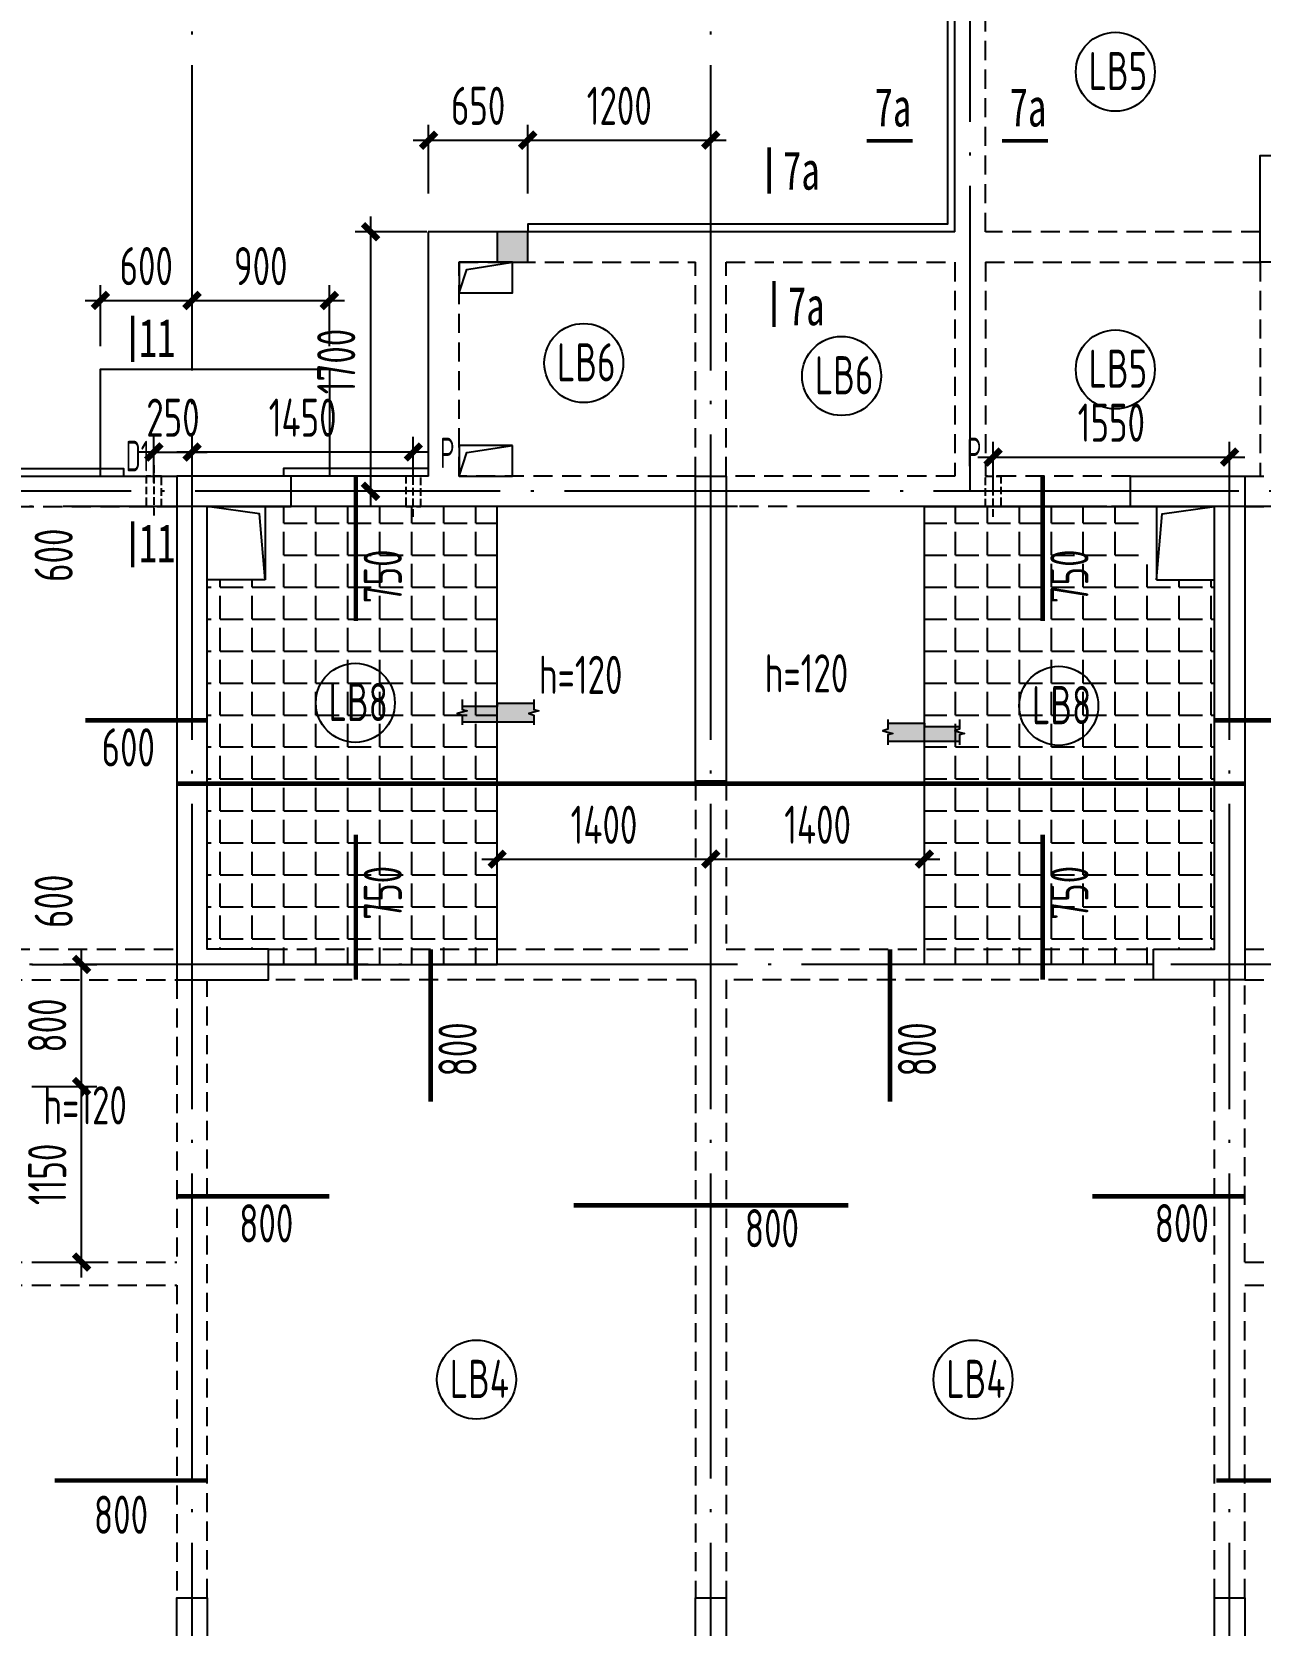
# Model space of a CAD drawing. Extents: x -173820 to 521180, y -715739 to 158231.
# Drawn here: x 10705 to 18755, y -108347 to -97909 of the extents above; entities that cross this region are included whole.
import ezdxf
from ezdxf.enums import TextEntityAlignment as Align

# ---------------------------------------------------------------- set-up
doc = ezdxf.new("R2010")
doc.units = 0
doc.header["$LTSCALE"] = 1000
for name, pattern in [('DASH', [0.35, 0.25, -0.1]), ('DOTE', [2.42, 2, -0.2, 0.02, -0.2]), ('HIDDEN2', [0.1875, 0.125, -0.0625])]:
    doc.linetypes.add(name, pattern=pattern)
for name, color, linetype in [('A-洞口', 105, 'Continuous'), ('A-线脚看线', 9, 'Continuous'), ('A-设备穿墙洞', 161, 'Continuous'), ('AXIS', 1, 'DOTE'), ('DIM', 3, 'Continuous'), ('DIM1', 3, 'Continuous'), ('JG1', 3, 'Continuous'), ('填充', 8, 'Continuous'), ('墙', 6, 'Continuous'), ('挑板', 3, 'Continuous'), ('板筋', 6, 'Continuous'), ('柱', 2, 'Continuous'), ('梁', 4, 'HIDDEN2'), ('模板线', 3, 'Continuous'), ('洞口', 5, 'Continuous'), ('钢筋_文字', 7, 'Continuous'), ('钢筋长度标注', 7, 'Continuous')]:
    doc.layers.add(name, color=color, linetype=linetype)
doc.styles.add('TSSD_BOLD', font='tssdeng2.shx', dxfattribs={"width": 0.7, "height": 250, "bigfont": 'CHINA.shx'})
doc.styles.add('TSSD_Dimension', font='tssdeng.shx', dxfattribs={"width": 0.7, "bigfont": 'Hztxt.shx'})
doc.styles.add('zzt', font='tssdeng.shx', dxfattribs={"width": 0.7, "height": 300, "bigfont": 'tssdchn.shx'})
doc.styles.add('钢筋长度', font='tssdeng.shx', dxfattribs={"width": 0.7, "height": 300, "bigfont": 'tssdchn.shx'})
doc.styles.add('黑体', font='simhei.ttf', dxfattribs={"width": 0.8})
doc.dimstyles.new('TSSD_100_100', dxfattribs={"dimtxt": 250, "dimasz": 100, "dimexe": 100, "dimexo": 250, "dimgap": 100, "dimtad": 1, "dimdec": 0, "dimzin": 0, "dimdsep": 46, "dimtxsty": 'TSSD_Dimension', "dimblk": 'ARCHTICK', "dimcen": 0, "dimdle": 100, "dimclrd": 3, "dimclre": 3, "dimclrt": 7, "dimadec": 0, "dimazin": 0, "dimtfac": 1, "dimtdec": 0, "dimtix": 1, "dimtmove": 2, "dimatfit": 3, "dimfxl": 0, "dimtolj": 1, "dimtzin": 0, "dimarcsym": 0})
pattern_1 = [(0, (-5244.65, -109719.18), (0, 209.55), [152.4, -57.15]), (90, (-5244.65, -109719.18), (-209.55, 1e-14), [152.4, -57.15])]

# ---------------------------------------------------------------- blocks, each defined once
blk = doc.blocks.new('$1785032')
at = {"layer": '墙', "elevation": 0}
for points in [[(24100, 13800), (24100, 14500), (26600, 14500), (26600, 12000), (24100, 12000), (24100, 12700), (24300, 12700), (24300, 12200), (26400, 12200), (26400, 14300), (24300, 14300), (24300, 13800)], [(17600, 7500), (17200, 7500), (17200, 10400), (17750, 10400), (17750, 10600), (17000, 10600), (17000, 7300), (17200, 7300), (17600, 7300)], [(20400, 10600), (20600, 10600), (20600, 8600), (20400, 8600), (20400, 10400)], [(23400, 7500), (23800, 7500), (23800, 10400), (23250, 10400), (23250, 10600), (24000, 10600), (24000, 7300), (23800, 7300), (23400, 7300)], [(17000, 1800), (17000, 3250), (17200, 3250), (17200, 1600), (16100, 1600), (16100, 1800)], [(23800, 3250), (24000, 3250), (24000, 1800), (24900, 1800), (24900, 1600), (23800, 1600)]]:
    blk.add_lwpolyline(points, close=True, dxfattribs=at)
for points in [[(20400, 10400), (20400, 10400)], [(20200, 1600), (20200, 1800), (20400, 1800), (20400, 3250), (20600, 3250), (20600, 1800), (20800, 1800), (20800, 1600), (20200, 1600), (20600, 1600)]]:
    blk.add_lwpolyline(points, dxfattribs=at)
blk = doc.blocks.new('$1783196')
at = {"layer": 'AXIS'}
for p, q in [((22234.9, 3480), (22234.9, 27859.5)), ((25634.9, 3480), (25634.9, 27859.5)), ((27334.9, 14788.3), (27334.9, 27859.5)), ((46034.9, 14788.3), (4360, 14788.3)), ((29034.9, 3480), (29034.9, 14788.4)), ((54849.9, 14688.3), (4360, 14688.3)), ((54849.9, 11688.3), (4360, 11688.3))]:
    blk.add_line(p, q, dxfattribs=at)
blk = doc.blocks.new('_ArchTick')
at = {"color": 4, "linetype": 'ByBlock', "const_width": 0.4}
blk.add_lwpolyline([(-0.5, -0.5), (0.5, 0.5)], dxfattribs=at)
blk = doc.blocks.new('*D1969')
at = {"layer": 'Defpoints', "color": 0}
for p in [(15155, -103329), (13755, -103919), (15155, -103919)]:
    blk.add_point(p, dxfattribs=at)
at = {"layer": 'DIM', "color": 3, "lineweight": -2}
for p, q in [((13655, -103329), (15255, -103329)), ((13755, -103669), (13755, -103229)), ((15155, -103669), (15155, -103229))]:
    blk.add_line(p, q, dxfattribs=at)
at = {"layer": 'DIM', "color": 3, "lineweight": -2, "xscale": 100, "yscale": 100, "zscale": 100, "rotation": 180}
blk.add_blockref('_ArchTick', (13755, -103329), dxfattribs=at)
at = {"layer": 'DIM', "color": 3, "lineweight": -2, "xscale": 100, "yscale": 100, "zscale": 100}
blk.add_blockref('_ArchTick', (15155, -103329), dxfattribs=at)
at = {"layer": 'DIM', "color": 7, "insert": (14455, -103104), "char_height": 250, "attachment_point": 5, "style": 'TSSD_Dimension'}
blk.add_mtext('\\A1;1400', dxfattribs=at)
blk = doc.blocks.new('*D1970')
at = {"layer": 'Defpoints', "color": 0}
for p in [(16555, -103329), (15155, -103919), (16555, -103919)]:
    blk.add_point(p, dxfattribs=at)
at = {"layer": 'DIM', "color": 3, "lineweight": -2}
for p, q in [((15055, -103329), (16655, -103329)), ((15155, -103669), (15155, -103229)), ((16555, -103669), (16555, -103229))]:
    blk.add_line(p, q, dxfattribs=at)
at = {"layer": 'DIM', "color": 3, "lineweight": -2, "xscale": 100, "yscale": 100, "zscale": 100, "rotation": 180}
blk.add_blockref('_ArchTick', (15155, -103329), dxfattribs=at)
at = {"layer": 'DIM', "color": 3, "lineweight": -2, "xscale": 100, "yscale": 100, "zscale": 100}
blk.add_blockref('_ArchTick', (16555, -103329), dxfattribs=at)
at = {"layer": 'DIM', "color": 7, "insert": (15855, -103104), "char_height": 250, "attachment_point": 5, "style": 'TSSD_Dimension'}
blk.add_mtext('\\A1;1400', dxfattribs=at)
blk = doc.blocks.new('*D1984')
at = {"layer": 'Defpoints', "color": 0}
for p in [(13955, -98619), (13305, -99219), (13955, -99219)]:
    blk.add_point(p, dxfattribs=at)
at = {"layer": 'DIM', "color": 3, "lineweight": -2}
for p, q in [((13305, -98969), (13305, -98519)), ((13955, -98969), (13955, -98519)), ((13205, -98619), (14055, -98619))]:
    blk.add_line(p, q, dxfattribs=at)
at = {"layer": 'DIM', "color": 3, "lineweight": -2, "xscale": 100, "yscale": 100, "zscale": 100, "rotation": 180}
blk.add_blockref('_ArchTick', (13305, -98619), dxfattribs=at)
at = {"layer": 'DIM', "color": 3, "lineweight": -2, "xscale": 100, "yscale": 100, "zscale": 100}
blk.add_blockref('_ArchTick', (13955, -98619), dxfattribs=at)
at = {"layer": 'DIM', "color": 7, "insert": (13630, -98394), "char_height": 250, "attachment_point": 5, "style": 'TSSD_Dimension'}
blk.add_mtext('\\A1;650', dxfattribs=at)
blk = doc.blocks.new('*D1985')
at = {"layer": 'Defpoints', "color": 0}
for p in [(13543, -99219), (12925, -100919), (13543, -100919)]:
    blk.add_point(p, dxfattribs=at)
at = {"layer": 'DIM', "color": 3, "lineweight": -2}
for p, q in [((12925, -99119), (12925, -101019)), ((13293, -99219), (12825, -99219)), ((13293, -100919), (12825, -100919))]:
    blk.add_line(p, q, dxfattribs=at)
at = {"layer": 'DIM', "color": 3, "lineweight": -2, "xscale": 100, "yscale": 100, "zscale": 100}
for p, rotation in [((12925, -99219), 90), ((12925, -100919), 270)]:
    blk.add_blockref('_ArchTick', p, dxfattribs=dict(at, rotation=rotation))
at = {"layer": 'DIM', "color": 7, "insert": (12700, -100069), "char_height": 250, "attachment_point": 5, "rotation": 90, "style": 'TSSD_Dimension'}
blk.add_mtext('\\A1;1700', dxfattribs=at)
blk = doc.blocks.new('*D1988')
at = {"layer": 'Defpoints', "color": 0}
for p in [(11755, -99669), (11155, -100219), (11755, -100219)]:
    blk.add_point(p, dxfattribs=at)
at = {"layer": 'DIM', "color": 3, "lineweight": -2}
for p, q in [((11155, -99969), (11155, -99569)), ((11755, -99969), (11755, -99569)), ((11055, -99669), (11855, -99669))]:
    blk.add_line(p, q, dxfattribs=at)
at = {"layer": 'DIM', "color": 3, "lineweight": -2, "xscale": 100, "yscale": 100, "zscale": 100, "rotation": 180}
blk.add_blockref('_ArchTick', (11155, -99669), dxfattribs=at)
at = {"layer": 'DIM', "color": 3, "lineweight": -2, "xscale": 100, "yscale": 100, "zscale": 100}
blk.add_blockref('_ArchTick', (11755, -99669), dxfattribs=at)
at = {"layer": 'DIM', "color": 7, "insert": (11455, -99444), "char_height": 250, "attachment_point": 5, "style": 'TSSD_Dimension'}
blk.add_mtext('\\A1;600', dxfattribs=at)
blk = doc.blocks.new('*D1989')
at = {"layer": 'Defpoints', "color": 0}
for p in [(12655, -99669), (11755, -100219), (12655, -100219)]:
    blk.add_point(p, dxfattribs=at)
at = {"layer": 'DIM', "color": 3, "lineweight": -2}
for p, q in [((11755, -99969), (11755, -99569)), ((12655, -99969), (12655, -99569)), ((11655, -99669), (12755, -99669))]:
    blk.add_line(p, q, dxfattribs=at)
at = {"layer": 'DIM', "color": 3, "lineweight": -2, "xscale": 100, "yscale": 100, "zscale": 100, "rotation": 180}
blk.add_blockref('_ArchTick', (11755, -99669), dxfattribs=at)
at = {"layer": 'DIM', "color": 3, "lineweight": -2, "xscale": 100, "yscale": 100, "zscale": 100}
blk.add_blockref('_ArchTick', (12655, -99669), dxfattribs=at)
at = {"layer": 'DIM', "color": 7, "insert": (12205, -99444), "char_height": 250, "attachment_point": 5, "style": 'TSSD_Dimension'}
blk.add_mtext('\\A1;900', dxfattribs=at)
blk = doc.blocks.new('$1292675')
at = {"layer": 'JG1'}
blk.add_hatch(color=8, dxfattribs=at).paths.add_polyline_path([(502, 20), (502, 64), (470, 74), (534, 91), (502, 101), (502, 140), (262, 140), (262, 120), (32, 120), (32, 101), (64, 91), (0, 74), (32, 64), (32, 20)])
for p, q in [((262, 120), (32, 120)), ((502, 140), (262, 140)), ((262, 140), (262, 120)), ((32, 20), (502, 20))]:
    blk.add_line(p, q, dxfattribs=at)
for points in [[(32, 165), (32, 101), (64, 91), (0, 74), (32, 64), (32, 0)], [(502, 165), (502, 101), (534, 91), (470, 74), (502, 64), (502, 0)]]:
    blk.add_lwpolyline(points, dxfattribs=at)
blk = doc.blocks.new('$1457958')
at = {"layer": '柱'}
blk.add_hatch(color=8, dxfattribs=at).paths.add_polyline_path([(0, 200), (0, 0), (200, 0), (200, 200)])
at = {"layer": '柱', "color": 3, "elevation": 0}
blk.add_lwpolyline([(0, 200), (0, 0), (200, 0), (200, 200)], close=True, dxfattribs=at)
blk = doc.blocks.new('$1642317')
at = {"layer": '洞口'}
for points in [[(17380, 2170), (17000, 2170), (17000, 2650), (17380, 2650)], [(23220, 2170), (23600, 2170), (23600, 2650), (23220, 2650)]]:
    blk.add_lwpolyline(points, close=True, dxfattribs=at)
for points in [[(17380, 2170), (17342, 2602), (17000, 2650)], [(23220, 2170), (23258, 2602), (23600, 2650)]]:
    blk.add_lwpolyline(points, dxfattribs=at)
blk = doc.blocks.new('*D2061')
at = {"layer": 'Defpoints', "color": 0}
for p in [(10456, -104819), (11031, -104819), (10456, -105969)]:
    blk.add_point(p, dxfattribs=at)
at = {"layer": 'DIM', "color": 3, "lineweight": -2}
for p, q in [((11031, -106069), (11031, -104719)), ((10706, -104819), (11131, -104819)), ((10706, -105969), (11131, -105969))]:
    blk.add_line(p, q, dxfattribs=at)
at = {"layer": 'DIM', "color": 3, "lineweight": -2, "xscale": 100, "yscale": 100, "zscale": 100}
for p, rotation in [((11031, -104819), 90), ((11031, -105969), 270)]:
    blk.add_blockref('_ArchTick', p, dxfattribs=dict(at, rotation=rotation))
at = {"layer": 'DIM', "color": 7, "insert": (10806, -105394), "char_height": 250, "attachment_point": 5, "rotation": 90, "style": 'TSSD_Dimension'}
blk.add_mtext('\\A1;1150', dxfattribs=at)
blk = doc.blocks.new('*D2062')
at = {"layer": 'Defpoints', "color": 0}
for p in [(10456, -104019), (11031, -104019), (10456, -104819)]:
    blk.add_point(p, dxfattribs=at)
at = {"layer": 'DIM', "color": 3, "lineweight": -2}
for p, q in [((11031, -104919), (11031, -103919)), ((10706, -104019), (11131, -104019)), ((10706, -104819), (11131, -104819))]:
    blk.add_line(p, q, dxfattribs=at)
at = {"layer": 'DIM', "color": 3, "lineweight": -2, "xscale": 100, "yscale": 100, "zscale": 100}
for p, rotation in [((11031, -104019), 90), ((11031, -104819), 270)]:
    blk.add_blockref('_ArchTick', p, dxfattribs=dict(at, rotation=rotation))
at = {"layer": 'DIM', "color": 7, "insert": (10806, -104419), "char_height": 250, "attachment_point": 5, "rotation": 90, "style": 'TSSD_Dimension'}
blk.add_mtext('\\A1;800', dxfattribs=at)
blk = doc.blocks.new('$1109386')
at = {"layer": '模板线', "color": 4, "const_width": 22.7}
for points in [[(0, 0), (302, 0)], [(886, 0), (1188, 0)]]:
    blk.add_lwpolyline(points, dxfattribs=at)
at = {"layer": '模板线', "color": 0, "style": '黑体', "width": 0.7}
for p in [(172, 220), (1057, 220)]:
    blk.add_text('7a', height=252, dxfattribs=at).set_placement(p, align=Align.MIDDLE_CENTER)
blk = doc.blocks.new('$1901069')
at = {"layer": '模板线', "color": 4, "const_width": 22.7}
for points in [[(0, 1177), (0, 874)], [(32, 302), (32, 0)]]:
    blk.add_lwpolyline(points, dxfattribs=at)
at = {"layer": '模板线', "color": 0, "style": '黑体', "width": 0.7}
for p in [(211, 1026), (243, 138)]:
    blk.add_text('7a', height=252, dxfattribs=at).set_placement(p, align=Align.MIDDLE_CENTER)
blk = doc.blocks.new('$18727')
at = {"layer": '模板线', "color": 4, "const_width": 22.7}
for points in [[(0, 1648), (0, 1345)], [(0, 302), (0, 0)]]:
    blk.add_lwpolyline(points, dxfattribs=at)
at = {"layer": '模板线', "color": 0, "style": '黑体', "width": 0.7}
for p in [(160, 1503), (160, 158)]:
    blk.add_text('11', height=252, dxfattribs=at).set_placement(p, align=Align.MIDDLE_CENTER)
blk = doc.blocks.new('$1466424')
at = {"layer": '板筋', "const_width": 30}
for points in [[(18173, 9654), (18173, 10604)], [(22674, 9654), (22674, 10604)], [(16400, 9003), (17200, 9003)], [(23800, 9003), (24600, 9003)], [(17000, 8588), (24000, 8588)], [(18173, 7304), (18173, 8254)], [(22674, 7304), (22674, 8254)], [(18663, 6504), (18663, 7504)], [(21674, 6504), (21674, 7504)], [(17000, 5885), (18000, 5885)], [(23000, 5885), (24000, 5885)], [(19600, 5826), (21400, 5826)], [(16200, 4023), (17200, 4023)], [(23812, 4023), (24812, 4023)]]:
    blk.add_lwpolyline(points, dxfattribs=at)
at = {"layer": '钢筋_文字'}
for centre in [(23151, 13252, 0), (19667, 11344, 0), (21357, 11259, 0), (23151, 11302, 0), (18170, 9118, 0), (22780, 9098, 0), (18964, 4684, 0), (22218, 4684, 0)]:
    blk.add_circle(centre, 259, dxfattribs=at)
at = {"layer": '钢筋_文字', "style": 'TSSD_BOLD', "width": 0.7}
for s, p in [('LB5', (22976, 13132, 0)), ('LB6', (19492, 11224, 0)), ('LB6', (21182, 11139, 0)), ('LB5', (22976, 11182, 0)), ('LB8', (17995, 8998, 0)), ('LB8', (22605, 8978, 0)), ('LB4', (18789, 4564, 0)), ('LB4', (22043, 4564, 0))]:
    blk.add_text(s, height=250, dxfattribs=at).set_placement(p)
at = {"layer": '钢筋_文字', "color": 7, "linetype": 'Continuous', "style": 'TSSD_BOLD', "width": 0.7}
for p in [(19266, 9176, 0), (20746, 9186, 0), (16018, 6356, 0)]:
    blk.add_text(' h=120', height=250, dxfattribs=at).set_placement(p)
at = {"layer": '钢筋长度标注', "style": '钢筋长度', "width": 0.7}
for s, p in [('600', (16318, 9910)), ('750', (18475, 9770)), ('750', (22975, 9770)), ('750', (18475, 7697)), ('750', (22975, 7697)), ('600', (16318, 7643)), ('800', (18965, 6670)), ('800', (21976, 6670))]:
    blk.add_text(s, height=250, rotation=90, dxfattribs=at).set_placement(p)
for s, p in [('600', (16507, 8701)), ('800', (17409, 5583)), ('800', (20723, 5551)), ('800', (23409, 5584)), ('800', (16457, 3674))]:
    blk.add_text(s, height=250, dxfattribs=at).set_placement(p)
blk = doc.blocks.new('*D1962')
at = {"layer": 'Defpoints', "color": 0}
for p in [(15155, -98619), (13955, -99219), (15155, -99219)]:
    blk.add_point(p, dxfattribs=at)
at = {"layer": 'DIM', "color": 3, "lineweight": -2}
for p, q in [((13955, -98969), (13955, -98519)), ((15155, -98969), (15155, -98519)), ((13855, -98619), (15255, -98619))]:
    blk.add_line(p, q, dxfattribs=at)
at = {"layer": 'DIM', "color": 3, "lineweight": -2, "xscale": 100, "yscale": 100, "zscale": 100, "rotation": 180}
blk.add_blockref('_ArchTick', (13955, -98619), dxfattribs=at)
at = {"layer": 'DIM', "color": 3, "lineweight": -2, "xscale": 100, "yscale": 100, "zscale": 100}
blk.add_blockref('_ArchTick', (15155, -98619), dxfattribs=at)
at = {"layer": 'DIM', "color": 7, "insert": (14555, -98394), "char_height": 250, "attachment_point": 5, "style": 'TSSD_Dimension'}
blk.add_mtext('\\A1;1200', dxfattribs=at)
blk = doc.blocks.new('*D11663')
at = {"layer": 'Defpoints', "color": 0}
for p in [(18000, 9605), (17750, 9155, 0), (18000, 9155, 0)]:
    blk.add_point(p, dxfattribs=at)
at = {"layer": 'DIM1', "color": 3, "lineweight": -2}
for p, q in [((17750, 9605), (17650, 9605)), ((17750, 9405), (17750, 9705)), ((17750, 9605), (18000, 9605)), ((18000, 9405), (18000, 9705)), ((18000, 9605), (18100, 9605))]:
    blk.add_line(p, q, dxfattribs=at)
at = {"layer": 'DIM1', "color": 3, "lineweight": -2, "xscale": 100, "yscale": 100, "zscale": 100}
blk.add_blockref('_ArchTick', (17750, 9605), dxfattribs=at)
at = {"layer": 'DIM1', "color": 3, "lineweight": -2, "xscale": 100, "yscale": 100, "zscale": 100, "rotation": 180}
blk.add_blockref('_ArchTick', (18000, 9605), dxfattribs=at)
at = {"layer": 'DIM1', "color": 7, "insert": (17875, 9830), "char_height": 250, "attachment_point": 5, "style": 'TSSD_Dimension'}
blk.add_mtext('\\A1;250', dxfattribs=at)
blk = doc.blocks.new('*D11664')
at = {"layer": 'Defpoints', "color": 0}
for p in [(18000, 9605), (18000, 9155, 0), (19450, 9155, 0)]:
    blk.add_point(p, dxfattribs=at)
at = {"layer": 'DIM1', "color": 3, "lineweight": -2}
for p, q in [((19550, 9605), (17900, 9605)), ((18000, 9405), (18000, 9705)), ((19450, 9405), (19450, 9705))]:
    blk.add_line(p, q, dxfattribs=at)
at = {"layer": 'DIM1', "color": 3, "lineweight": -2, "xscale": 100, "yscale": 100, "zscale": 100, "rotation": 180}
blk.add_blockref('_ArchTick', (18000, 9605), dxfattribs=at)
at = {"layer": 'DIM1', "color": 3, "lineweight": -2, "xscale": 100, "yscale": 100, "zscale": 100}
blk.add_blockref('_ArchTick', (19450, 9605), dxfattribs=at)
at = {"layer": 'DIM1', "color": 7, "insert": (18725, 9830), "char_height": 250, "attachment_point": 5, "style": 'TSSD_Dimension'}
blk.add_mtext('\\A1;1450', dxfattribs=at)
blk = doc.blocks.new('*D11665')
at = {"layer": 'Defpoints', "color": 0}
for p in [(24800, 9572), (23250, 9086, 0), (24800, 9086, 0)]:
    blk.add_point(p, dxfattribs=at)
at = {"layer": 'DIM1', "color": 3, "lineweight": -2}
for p, q in [((23250, 9336), (23250, 9672)), ((24800, 9336), (24800, 9672)), ((23150, 9572), (24900, 9572))]:
    blk.add_line(p, q, dxfattribs=at)
at = {"layer": 'DIM1', "color": 3, "lineweight": -2, "xscale": 100, "yscale": 100, "zscale": 100, "rotation": 180}
blk.add_blockref('_ArchTick', (23250, 9572), dxfattribs=at)
at = {"layer": 'DIM1', "color": 3, "lineweight": -2, "xscale": 100, "yscale": 100, "zscale": 100}
blk.add_blockref('_ArchTick', (24800, 9572), dxfattribs=at)
at = {"layer": 'DIM1', "color": 7, "insert": (24025, 9797), "char_height": 250, "attachment_point": 5, "style": 'TSSD_Dimension'}
blk.add_mtext('\\A1;1550', dxfattribs=at)
blk = doc.blocks.new('$133032')
at = {"layer": '挑板'}
blk.add_lwpolyline([(16500, 10700), (16500, 11400), (18000, 11400), (18000, 10700)], dxfattribs=at)
blk = doc.blocks.new('$1846077')
at = {"layer": 'A-线脚看线', "color": 5, "elevation": 0}
for points in [[(22100, 14150), (22100, 12300), (19350, 12300), (19350, 12250)], [(15100, 10650), (15100, 10700), (16700, 10700), (16700, 10650)], [(18700, 10650), (18700, 10700), (17750, 10700), (17750, 10650)]]:
    blk.add_lwpolyline(points, dxfattribs=at)
blk = doc.blocks.new('$1929224')
at = {"layer": 'A-洞口', "color": 5, "elevation": 0}
for points in [[(12200, 1400), (11850, 1400), (11850, 1200), (12200, 1200)], [(12200, 200), (11850, 200), (11850, 0), (12200, 0)]]:
    blk.add_lwpolyline(points, close=True, dxfattribs=at)
for points in [[(11850, 1200), (11900, 1354), (12200, 1400)], [(11850, 0), (11900, 154), (12200, 200)]]:
    blk.add_lwpolyline(points, dxfattribs=at)
blk = doc.blocks.new('$1186913')
at = {"layer": 'A-设备穿墙洞', "linetype": 'DASH', "ltscale": 0.2, "elevation": 0}
for points in [[(17750.2, 9519.2), (17750.2, 9180.7)], [(19450.2, 9179.7), (19450.2, 9514.9)], [(23250.2, 9179.7), (23250.2, 9514.9)]]:
    blk.add_lwpolyline(points, dxfattribs=at)
for points in [[(17700.2, 9247.9), (17800.2, 9247.9), (17800.2, 9447.9), (17700.2, 9447.9)], [(19400.2, 9247.9), (19500.2, 9247.9), (19500.2, 9447.9), (19400.2, 9447.9)], [(23300.2, 9247.9), (23200.2, 9247.9), (23200.2, 9447.9), (23300.2, 9447.9)]]:
    blk.add_lwpolyline(points, close=True, dxfattribs=at)
at = {"layer": 'A-设备穿墙洞', "color": 7, "linetype": 'DASH', "ltscale": 0.2, "style": 'zzt', "width": 0.6}
for s, p in [('D1', (17565.5, 9478.9, 0)), ('P', (19625.7, 9499, 0)), ('P', (23078.6, 9499, 0))]:
    blk.add_text(s, height=200, dxfattribs=at).set_placement(p)
at = {"layer": 'DIM1'}
for base, p1, p2, picture, middle in [((18000.2, 9605.3), (17750.2, 9155.4, 0), (18000.2, 9155.4, 0), '*D11663', (17875.2, 9830.3)), ((18000.2, 9605.3), (19450.2, 9155.4, 0), (18000.2, 9155.4, 0), '*D11664', (18725.2, 9830.3)), ((24800.2, 9572.4), (23250.1, 9086.2, 0), (24800.2, 9086.2, 0), '*D11665', (24025.1, 9797.4))]:
    dim = blk.add_linear_dim(base=base, p1=p1, p2=p2, dimstyle='TSSD_100_100', dxfattribs=at)
    dim.commit()
    dim.dimension.update_dxf_attribs({"geometry": picture, "text_midpoint": middle})

msp = doc.modelspace()

# ---------------------------------------------------------------- hatches: boundary and pattern name
at = {"layer": '填充', "linetype": 'Continuous'}
h = msp.add_hatch(dxfattribs=at)
h.set_pattern_fill('ANGLE', color=256, scale=30, style=0)
h.set_pattern_definition(pattern_1)
h.paths.add_polyline_path([(12226.6, -101399.2), (12235.3, -101499.2), (11855.3, -101499.2), (11855.3, -103919.2), (13755.3, -103919.2), (13755.3, -101019.2), (12335.3, -101019.2), (12335.3, -101399.2)])
h = msp.add_hatch(dxfattribs=at)
h.set_pattern_fill('ANGLE', color=256, scale=30, style=0)
h.set_pattern_definition(pattern_1)
h.paths.add_polyline_path([(18455.3, -101499.2), (18075.3, -101499.2), (18084.1, -101399.2), (17975.3, -101399.2), (17975.3, -101019.2), (16555.3, -101019.2), (16555.3, -103919.2), (18455.3, -103919.2)])
h = msp.add_hatch(dxfattribs=at)
h.set_pattern_fill('ANGLE', color=256, scale=30, style=0)
h.set_pattern_definition(pattern_1)
h.paths.add_polyline_path([(13755.3, -104019.2), (13755.3, -103919.2), (12255.3, -103919.2), (12255.3, -104019.2)])
h = msp.add_hatch(dxfattribs=at)
h.set_pattern_fill('ANGLE', color=256, scale=30, style=0)
h.set_pattern_definition(pattern_1)
h.paths.add_polyline_path([(16555.3, -103919.2), (16555.3, -104019.2), (18055.3, -104019.2), (18055.3, -103919.2)])

# ---------------------------------------------------------------- linework, layer by layer
at = {"layer": '梁', "linetype": 'Continuous'}
for p, q in [((16755.3, -99219.2, 0), (16755.3, -97319.2, 0)), ((16755.3, -99219.2, 0), (13303.3, -99219.2, 0)), ((13305.3, -100819.2, 0), (13305.3, -99219.2, 0)), ((9655.3, -100819.2, 0), (11655.3, -100819.2, 0)), ((13305.3, -100819.2, 0), (12405.3, -100819.2, 0)), ((13755.3, -101019.2, 0), (11855.3, -101019.2)), ((13755.3, -104019.2, 0), (13755.3, -101019.2, 0)), ((12255.3, -104019.2, 0), (13755.3, -104019.2, 0))]:
    msp.add_line(p, q, dxfattribs=at)
at = {"layer": '梁'}
for p, q in [((16955.3, -99219.2, 0), (16955.3, -97319.2, 0)), ((18755.3, -99219.2, 0), (16955.3, -99219.2, 0)), ((13505.3, -100819.2, 0), (13505.3, -99419.2, 0)), ((13505.3, -99419.2, 0), (15055.3, -99419.2, 0)), ((15055.3, -100819.2, 0), (15055.3, -99419.2, 0)), ((15255.3, -100819.2, 0), (15255.3, -99419.2, 0)), ((15255.3, -99419.2, 0), (16755.3, -99419.2, 0)), ((16755.3, -99419.2, 0), (16755.3, -100819.2, 0)), ((16955.3, -99419.2, 0), (16955.3, -100819.2, 0)), ((16955.3, -99419.2, 0), (18755.3, -99419.2, 0)), ((18755.3, -99419.2, 0), (18755.3, -100819.2, 0)), ((15055.3, -100819.2, 0), (13505.3, -100819.2, 0)), ((16755.3, -100819.2, 0), (15255.3, -100819.2, 0)), ((17905.3, -100819.2, 0), (16955.3, -100819.2, 0)), ((18655.3, -100819.2, 0), (20555.3, -100819.2, 0)), ((9655.3, -101019.2, 0), (11655.3, -101019.2, 0)), ((15055.3, -101019.2, 0), (12405.3, -101019.2, 0)), ((17905.3, -101019.2, 0), (15255.3, -101019.2, 0)), ((18655.3, -101019.2, 0), (20555.3, -101019.2, 0)), ((15055.3, -102819.2, 0), (15055.3, -103919.2, 0)), ((15255.3, -102819.2, 0), (15255.3, -103919.2, 0)), ((9255.3, -103919.2, 0), (11655.3, -103919.2, 0)), ((12255.3, -103919.2, 0), (15055.3, -103919.2, 0)), ((15255.3, -103919.2, 0), (18055.3, -103919.2, 0)), ((18655.3, -103919.2, 0), (21055.3, -103919.2, 0)), ((8455.3, -104119.2, 0), (11755.3, -104119.2, 0)), ((11655.3, -104119.2, 0), (11655.3, -105969.2, 0)), ((11855.3, -108169.2, 0), (11855.3, -104119.2, 0)), ((15055.3, -104119.2, 0), (12255.3, -104119.2, 0)), ((15055.3, -104119.2, 0), (15055.3, -108169.2, 0)), ((18055.3, -104119.2, 0), (15255.3, -104119.2, 0)), ((15255.3, -104119.2, 0), (15255.3, -108169.2, 0)), ((18455.3, -108169.2, 0), (18455.3, -104119.2, 0)), ((18655.3, -105969.2, 0), (18655.3, -104119.2, 0)), ((18655.3, -104119.2, 0), (21855.3, -104119.2, 0)), ((8455.3, -105969.2, 0), (11655.3, -105969.2, 0)), ((18655.3, -105969.2, 0), (21855.3, -105969.2, 0)), ((8455.3, -106119.2, 0), (11655.3, -106119.2, 0)), ((11655.3, -106119.2, 0), (11655.3, -108169.2, 0)), ((18655.3, -108169.2, 0), (18655.3, -106119.2, 0)), ((18655.3, -106119.2, 0), (21855.3, -106119.2, 0))]:
    msp.add_line(p, q, dxfattribs=at)
at = {"layer": '梁', "linetype": 'Continuous', "elevation": 0}
msp.add_lwpolyline([(18055.3, -104019.2), (16555.3, -104019.2), (16555.3, -101019.2), (18455.3, -101019.2)], dxfattribs=at)

# ---------------------------------------------------------------- block references
at = {"layer": 'A-洞口'}
msp.add_blockref('$1929224', (1655.3, -100819.2), dxfattribs=at)
at = {"layer": 'A-设备穿墙洞'}
msp.add_blockref('$1186913', (-6244.8, -110267), dxfattribs=at)
at = {"layer": 'JG1'}
msp.add_blockref('$1292675', (13493.3, -102449.2, 0), dxfattribs=at)
at = {"layer": 'JG1', "xscale": -1}
msp.add_blockref('$1292675', (16817.4, -102579.2, 0), dxfattribs=at)
at = {"layer": '填充', "linetype": 'Continuous'}
msp.add_blockref('$1783196', (-10479.5, -115707.5, 0), dxfattribs=at)
at = {"layer": '墙'}
msp.add_blockref('$1785032', (-5344.7, -111419.2), dxfattribs=at)
at = {"layer": '挑板'}
for name, p in [('$133032', (-5344.7, -111519.2, 0)), ('$1846077', (-5394.7, -111469.2))]:
    msp.add_blockref(name, p, dxfattribs=at)
at = {"layer": '柱'}
msp.add_blockref('$1457958', (13755.3, -99419.2), dxfattribs=at)
at = {"layer": '模板线'}
for name, p in [('$1109386', (16176.4, -98623.1, 0)), ('$1901069', (15537.3, -99843.1, 0)), ('$18727', (11366.2, -101417.3, 0))]:
    msp.add_blockref(name, p, dxfattribs=at)
at = {"layer": '洞口'}
msp.add_blockref('$1642317', (-5144.7, -103669.2), dxfattribs=at)
at = {"layer": '钢筋长度标注'}
msp.add_blockref('$1466424', (-5344.7, -111422.9, 0), dxfattribs=at)

# ---------------------------------------------------------------- dimensions: what is measured, and where the dimension line sits
at = {"layer": 'DIM'}
for base, p1, p2, picture, middle in [((13955.3, -98619.2, 0), (13305.3, -99219.2, 0), (13955.3, -99219.2, 0), '*D1984', (13630.3, -98394.2, 0)), ((15155.3, -98619.2, 0), (13955.3, -99219.2, 0), (15155.3, -99219.2, 0), '*D1962', (14555.3, -98394.2, 0)), ((11755.3, -99669.2, 0), (11155.4, -100219.2, 0), (11755.3, -100219.2, 0), '*D1988', (11455.4, -99444.2, 0)), ((12655.3, -99669.2, 0), (11755.3, -100219.2, 0), (12655.3, -100219.2, 0), '*D1989', (12205.3, -99444.2, 0)), ((15155.3, -103329.2, 0), (13755.3, -103919.2, 0), (15155.3, -103919.2, 0), '*D1969', (14455.3, -103104.2, 0)), ((16555.3, -103329.2, 0), (15155.3, -103919.2, 0), (16555.3, -103919.2, 0), '*D1970', (15855.3, -103104.2, 0))]:
    dim = msp.add_linear_dim(base=base, p1=p1, p2=p2, dimstyle='TSSD_100_100', dxfattribs=at)
    dim.commit()
    dim.dimension.update_dxf_attribs({"geometry": picture, "text_midpoint": middle})
for base, p1, p2, picture, middle in [((12925.3, -100919.2, 0), (13543.3, -99219.2, 0), (13543.3, -100919.2, 0), '*D1985', (12700.3, -100069.2, 0)), ((11031.1, -104019.2, 0), (10455.9, -104819.2, 0), (10455.9, -104019.2, 0), '*D2062', (10806.1, -104419.2, 0)), ((11031.1, -104819.2, 0), (10455.9, -105969.2, 0), (10455.9, -104819.2, 0), '*D2061', (10806.1, -105394.2, 0))]:
    dim = msp.add_linear_dim(base=base, p1=p1, p2=p2, angle=90, dimstyle='TSSD_100_100', dxfattribs=at)
    dim.commit()
    dim.dimension.update_dxf_attribs({"geometry": picture, "text_midpoint": middle})

doc.saveas('drawing.dxf')
